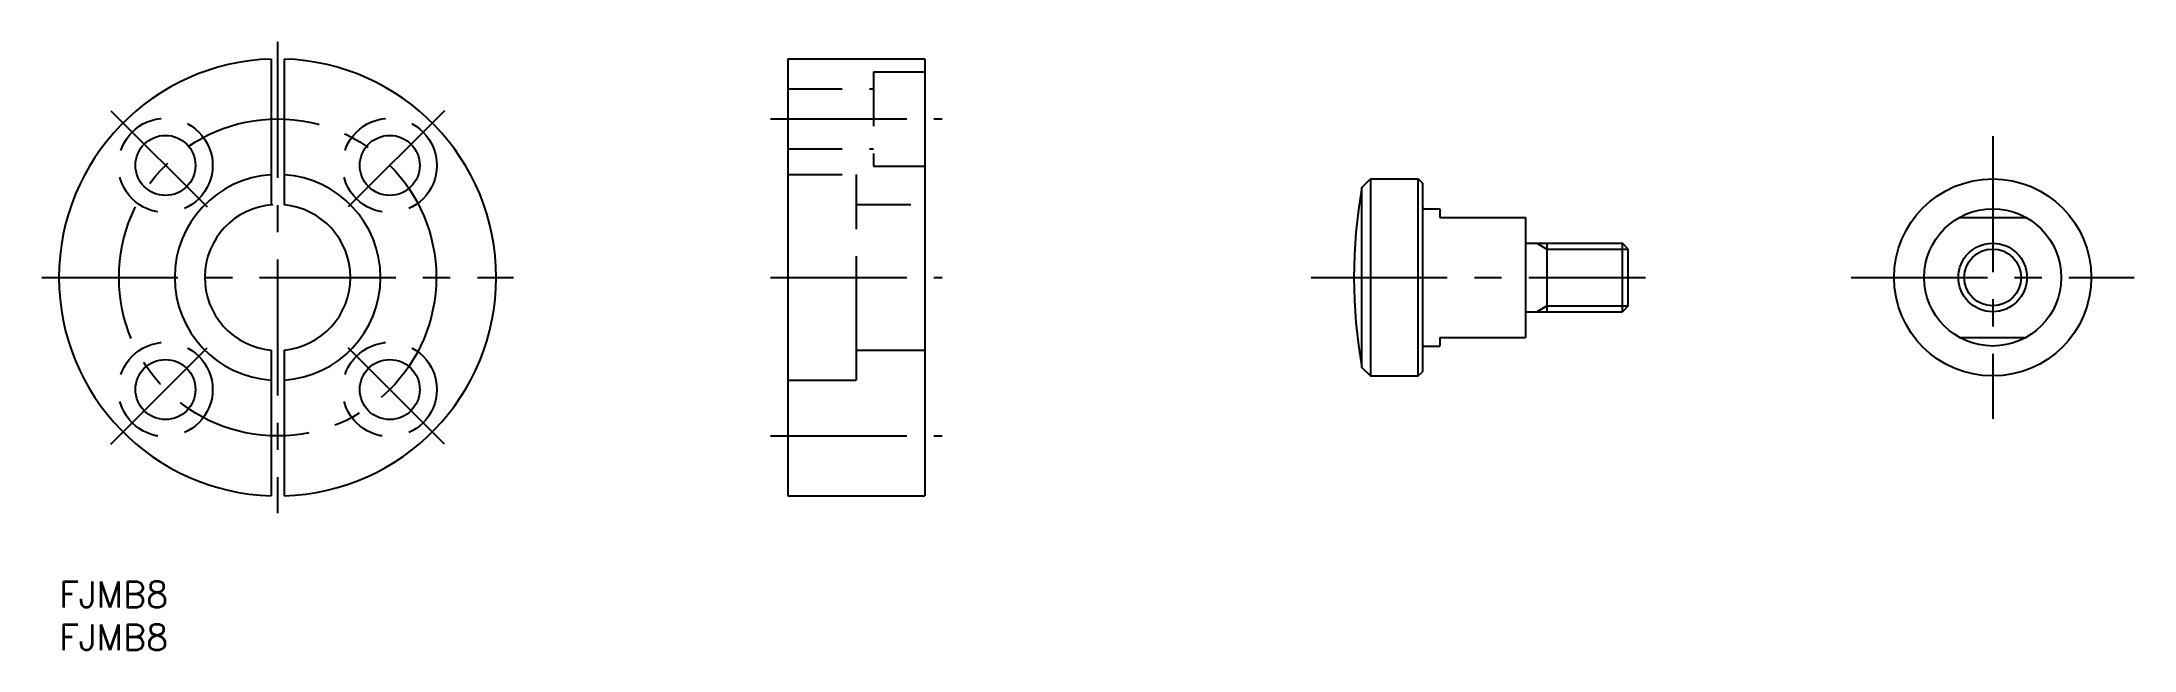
# Model space of a CAD drawing. Extents: x -2 to 242, y -8 to 63.
import ezdxf

# ---------------------------------------------------------------- set-up
doc = ezdxf.new("R2010")
doc.units = 0
doc.header["$LTSCALE"] = 0.5
doc.linetypes.add('CENTER', pattern=[50.8, 31.75, -6.35, 6.35, -6.35])
doc.linetypes.add('DASHED', pattern=[19.05, 12.7, -6.35])
for name, color, linetype in [('MSM_CENTER', 1, 'CENTER'), ('MSM_CONTINUOUS', 7, 'CONTINUOUS'), ('MSM_DASHED', 4, 'DASHED'), ('MSM_NARROW', 5, 'CONTINUOUS'), ('MSM_PART_NUMBER', 7, 'CONTINUOUS')]:
    doc.layers.add(name, color=color, linetype=linetype)
doc.styles.get("Standard").update_dxf_attribs({"font": 'txt.shx', "height": 3, "bigfont": 'bigfont.shx'})

# ---------------------------------------------------------------- blocks, each defined once
blk = doc.blocks.new('*U2')
at = {"layer": 'MSM_PART_NUMBER'}
blk.add_text('FJMB8', height=3, dxfattribs=at).set_placement((0, -3))
blk = doc.blocks.new('*U3')
at = {"layer": 'MSM_PART_NUMBER'}
blk.add_text('FJMB8', height=3, dxfattribs=at).set_placement((0, -8))

msp = doc.modelspace()

# ---------------------------------------------------------------- linework, layer by layer
at = {"layer": 'MSM_CENTER'}
for p, q in [((25.5, 63), (25.5, 8)), ((6.05, 54.95), (18.43, 42.57)), ((44.95, 54.95), (32.57, 42.57)), ((83, 54), (103, 54)), ((225.55, 52), (225.55, 19)), ((-2, 35.5), (53, 35.5)), ((83, 35.5), (103, 35.5)), ((146.05, 35.5), (185.05, 35.5)), ((209.05, 35.5), (242.05, 35.5)), ((6.05, 16.05), (18.43, 28.43)), ((44.95, 16.05), (32.57, 28.43)), ((83, 17), (103, 17))]:
    msp.add_line(p, q, dxfattribs=at)
msp.add_circle((25.5, 35.5), 18.5, dxfattribs=at)
at = {"layer": 'MSM_CONTINUOUS'}
for p, q in [((24.75, 60.99), (24.75, 43.97)), ((26.25, 60.99), (26.25, 43.97)), ((85, 61), (101, 61)), ((85, 61), (85, 10)), ((101, 61), (101, 10)), ((85, 48.25), (85, 48.25)), ((151.98, 46), (152.98, 47)), ((152.98, 47), (158.55, 47)), ((152.98, 47), (152.98, 24)), ((158.55, 47), (159.05, 46.5)), ((158.55, 24), (158.55, 47)), ((159.05, 46.5), (159.05, 24.5)), ((151.98, 25), (151.98, 46)), ((159.25, 43.5), (161.05, 43.5)), ((161.05, 43.5), (161.05, 42.5)), ((161.05, 42.5), (171.05, 42.5)), ((171.05, 42.5), (171.05, 28.5)), ((221.68, 42.5), (229.42, 42.5)), ((171.05, 39.5), (182.37, 39.5)), ((173.55, 39.5), (173.55, 31.5)), ((182.37, 31.5), (182.37, 39.5)), ((183.05, 38.82), (182.37, 39.5)), ((183.05, 32.18), (183.05, 38.82)), ((85, 35.5), (85, 35.5)), ((93, 35.5), (93, 23.5)), ((183.05, 32.18), (182.37, 31.5)), ((171.05, 31.5), (182.37, 31.5)), ((24.75, 27.03), (24.75, 10.01)), ((26.25, 27.03), (26.25, 10.01)), ((93, 27), (101, 27)), ((159.25, 27.5), (161.05, 27.5)), ((161.05, 28.5), (161.05, 27.5)), ((161.05, 28.5), (171.05, 28.5)), ((221.68, 28.5), (229.42, 28.5)), ((151.98, 25), (152.98, 24)), ((158.55, 24), (159.05, 24.5)), ((85, 23.5), (93, 23.5)), ((152.98, 24), (158.55, 24)), ((85, 10), (101, 10))]:
    msp.add_line(p, q, dxfattribs=at)
for centre, radius in [((12.42, 48.58), 3.5), ((38.58, 48.58), 3.5), ((225.55, 35.5), 11.5), ((225.55, 35.5), 8), ((225.55, 35.5), 4), ((12.42, 22.42), 3.5), ((38.58, 22.42), 3.5)]:
    msp.add_circle(centre, radius, dxfattribs=at)
for centre, radius, start, end in [((25.5, 35.5), 25.5, 91.6854, 268.3146), ((25.5, 35.5), 25.5, 271.6854, 88.3146), ((25.5, 35.5), 12, 93.5833, 266.4167), ((25.5, 35.5), 12, 273.5833, 86.4167), ((25.5, 35.5), 8.5, 93.8666, 264.9379), ((25.5, 35.5), 8.5, 275.0621, 84.9379), ((211.05, 35.5), 60, 169.9213, 190.0787), ((159.25, 43.7), 0.2, 180, 270), ((159.25, 27.3), 0.2, 90, 180)]:
    msp.add_arc(centre, radius, start, end, dxfattribs=at)
at = {"layer": 'MSM_DASHED'}
for p, q in [((95, 59.5), (101, 59.5)), ((95, 59.5), (95, 48.5)), ((85, 57.5), (95, 57.5)), ((85, 50.5), (95, 50.5)), ((85, 47.5), (93, 47.5)), ((93, 47.5), (93, 35.5)), ((95, 48.5), (101, 48.5)), ((93, 44), (101, 44))]:
    msp.add_line(p, q, dxfattribs=at)
for centre in [(12.42, 48.58), (38.58, 48.58), (12.42, 22.42), (38.58, 22.42)]:
    msp.add_circle(centre, 5.5, dxfattribs=at)
at = {"layer": 'MSM_NARROW'}
for p, q in [((172.38, 39.5), (173.55, 38.82)), ((173.55, 38.82), (183.05, 38.82)), ((172.38, 31.5), (173.55, 32.18)), ((173.55, 32.18), (183.05, 32.18))]:
    msp.add_line(p, q, dxfattribs=at)
msp.add_circle((225.55, 35.5), 3.32, dxfattribs=at)

# ---------------------------------------------------------------- block references
at = {"layer": 'MSM_CONTINUOUS'}
for name in ['*U2', '*U3']:
    msp.add_blockref(name, (0, 0), dxfattribs=at)

doc.saveas('drawing.dxf')
